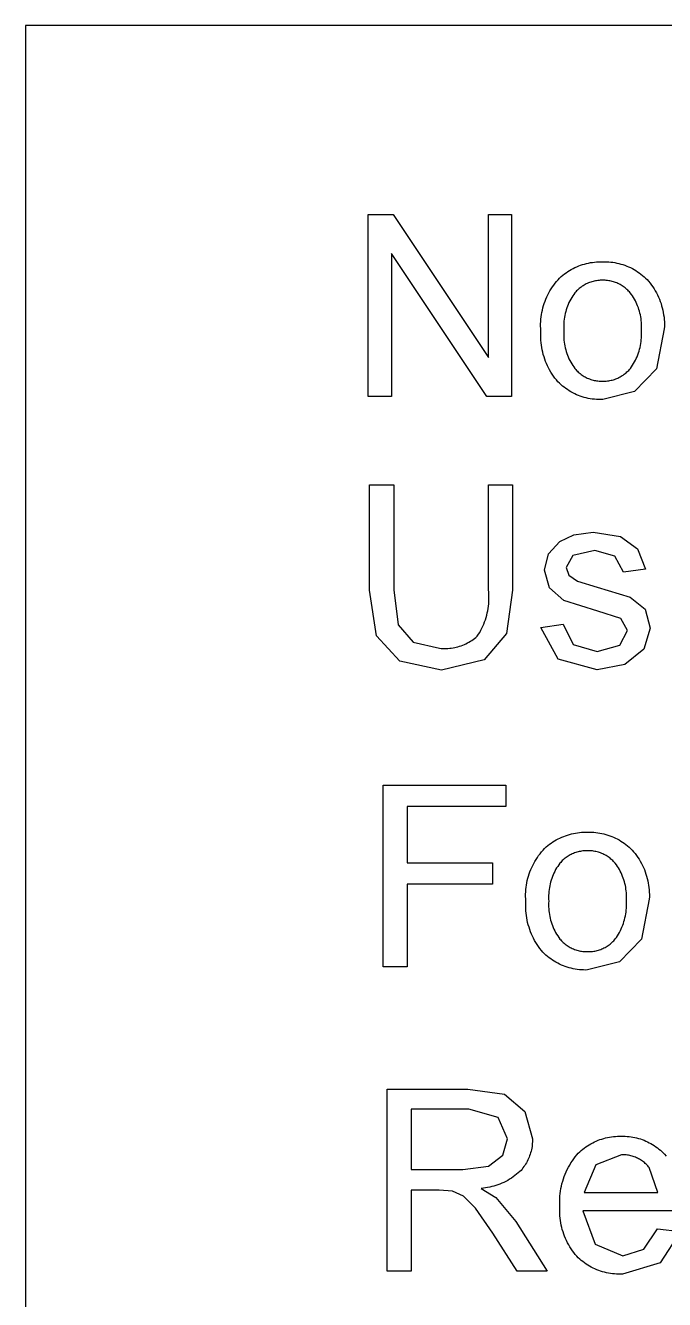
# Model space of a CAD drawing. Header units: inches. Extents: x 0 to 97, y -45 to 96.
# Drawn here: x 0.56 to 7.58, y -30.93 to -16.93 of the extents above; entities that cross this region are included whole.
import ezdxf

# ---------------------------------------------------------------- set-up
doc = ezdxf.new("R2010")
doc.units = ezdxf.units.IN
doc.header["$MEASUREMENT"] = 0
doc.layers.add('Information', color=7, linetype='Continuous', true_color=0x000000)

msp = doc.modelspace()

# ---------------------------------------------------------------- linework, layer by layer
at = {"layer": 'Information'}
for p, q in [((95.85, -16.933), (0.557, -16.933)), ((0.557, -16.933), (0.557, -44.772)), ((4.325, -21.009), (4.325, -19.01)), ((4.325, -19.01), (4.597, -19.01)), ((4.597, -19.01), (5.646, -20.579)), ((5.646, -20.579), (5.646, -19.01)), ((5.646, -19.01), (5.9, -19.01)), ((5.9, -19.01), (5.9, -21.009)), ((5.629, -21.009), (4.579, -19.438)), ((4.579, -19.438), (4.579, -21.009)), ((6.596, -19.592), (6.616, -19.583)), ((6.616, -19.583), (6.637, -19.574)), ((6.637, -19.574), (6.658, -19.567)), ((6.658, -19.567), (6.679, -19.559)), ((6.679, -19.559), (6.701, -19.553)), ((6.701, -19.553), (6.723, -19.547)), ((6.723, -19.547), (6.744, -19.542)), ((6.744, -19.542), (6.767, -19.538)), ((6.767, -19.538), (6.789, -19.535)), ((6.789, -19.535), (6.811, -19.532)), ((6.811, -19.532), (6.833, -19.53)), ((6.833, -19.53), (6.856, -19.529)), ((6.856, -19.529), (6.878, -19.528)), ((6.878, -19.528), (6.901, -19.528)), ((6.901, -19.528), (6.923, -19.528)), ((6.923, -19.528), (6.946, -19.528)), ((6.946, -19.528), (6.968, -19.529)), ((6.968, -19.529), (6.991, -19.531)), ((6.991, -19.531), (7.013, -19.534)), ((7.013, -19.534), (7.035, -19.538)), ((7.035, -19.538), (7.058, -19.542)), ((7.058, -19.542), (7.08, -19.547)), ((7.08, -19.547), (7.101, -19.553)), ((7.101, -19.553), (7.123, -19.559)), ((7.123, -19.559), (7.144, -19.567)), ((7.144, -19.567), (7.165, -19.575)), ((7.165, -19.575), (7.186, -19.583)), ((7.186, -19.583), (7.207, -19.593)), ((6.394, -19.745), (6.41, -19.726)), ((6.41, -19.726), (6.427, -19.707)), ((6.427, -19.707), (6.445, -19.689)), ((6.445, -19.689), (6.463, -19.675)), ((6.463, -19.675), (6.48, -19.661)), ((6.48, -19.661), (6.499, -19.648)), ((6.499, -19.648), (6.517, -19.636)), ((6.517, -19.636), (6.536, -19.624)), ((6.536, -19.624), (6.556, -19.613)), ((6.556, -19.613), (6.576, -19.602)), ((6.576, -19.602), (6.596, -19.592)), ((6.887, -19.731), (6.874, -19.732)), ((6.901, -19.731), (6.887, -19.731)), ((6.914, -19.731), (6.901, -19.731)), ((7.207, -19.593), (7.227, -19.603)), ((7.227, -19.603), (7.247, -19.614)), ((7.247, -19.614), (7.266, -19.625)), ((7.266, -19.625), (7.285, -19.638)), ((7.285, -19.638), (7.303, -19.65)), ((7.303, -19.65), (7.321, -19.664)), ((7.321, -19.664), (7.339, -19.678)), ((7.339, -19.678), (7.356, -19.693)), ((7.356, -19.693), (7.373, -19.708)), ((7.373, -19.708), (7.389, -19.724)), ((7.389, -19.724), (7.405, -19.743)), ((6.297, -19.893), (6.309, -19.87)), ((6.309, -19.87), (6.321, -19.848)), ((6.321, -19.848), (6.334, -19.826)), ((6.334, -19.826), (6.348, -19.805)), ((6.348, -19.805), (6.363, -19.785)), ((6.363, -19.785), (6.378, -19.764)), ((6.378, -19.764), (6.394, -19.745)), ((6.595, -19.869), (6.583, -19.886)), ((6.604, -19.859), (6.595, -19.869)), ((6.613, -19.849), (6.604, -19.859)), ((6.623, -19.84), (6.613, -19.849)), ((6.632, -19.831), (6.623, -19.84)), ((6.642, -19.822), (6.632, -19.831)), ((6.653, -19.814), (6.642, -19.822)), ((6.663, -19.806), (6.653, -19.814)), ((6.674, -19.798), (6.663, -19.806)), ((6.685, -19.791), (6.674, -19.798)), ((6.697, -19.784), (6.685, -19.791)), ((6.709, -19.778), (6.697, -19.784)), ((6.72, -19.772), (6.709, -19.778)), ((6.732, -19.766), (6.72, -19.772)), ((6.745, -19.761), (6.732, -19.766)), ((6.757, -19.756), (6.745, -19.761)), ((6.77, -19.751), (6.757, -19.756)), ((6.782, -19.747), (6.77, -19.751)), ((6.795, -19.744), (6.782, -19.747)), ((6.808, -19.741), (6.795, -19.744)), ((6.821, -19.738), (6.808, -19.741)), ((6.834, -19.736), (6.821, -19.738)), ((6.847, -19.734), (6.834, -19.736)), ((6.861, -19.733), (6.847, -19.734)), ((6.874, -19.732), (6.861, -19.733)), ((6.927, -19.732), (6.914, -19.731)), ((6.94, -19.733), (6.927, -19.732)), ((6.954, -19.734), (6.94, -19.733)), ((6.967, -19.736), (6.954, -19.734)), ((6.98, -19.738), (6.967, -19.736)), ((6.993, -19.741), (6.98, -19.738)), ((7.006, -19.744), (6.993, -19.741)), ((7.018, -19.748), (7.006, -19.744)), ((7.031, -19.752), (7.018, -19.748)), ((7.043, -19.756), (7.031, -19.752)), ((7.056, -19.761), (7.043, -19.756)), ((7.068, -19.766), (7.056, -19.761)), ((7.08, -19.772), (7.068, -19.766)), ((7.092, -19.778), (7.08, -19.772)), ((7.103, -19.785), (7.092, -19.778)), ((7.115, -19.792), (7.103, -19.785)), ((7.126, -19.799), (7.115, -19.792)), ((7.136, -19.807), (7.126, -19.799)), ((7.147, -19.815), (7.136, -19.807)), ((7.157, -19.823), (7.147, -19.815)), ((7.167, -19.832), (7.157, -19.823)), ((7.177, -19.841), (7.167, -19.832)), ((7.186, -19.85), (7.177, -19.841)), ((7.195, -19.86), (7.186, -19.85)), ((7.204, -19.87), (7.195, -19.86)), ((7.216, -19.886), (7.204, -19.87)), ((7.405, -19.743), (7.422, -19.763)), ((7.422, -19.763), (7.437, -19.784)), ((7.437, -19.784), (7.452, -19.804)), ((7.452, -19.804), (7.466, -19.826)), ((7.466, -19.826), (7.479, -19.848)), ((7.479, -19.848), (7.491, -19.87)), ((7.491, -19.87), (7.503, -19.893)), ((6.244, -20.034), (6.251, -20.01)), ((6.251, -20.01), (6.258, -19.986)), ((6.258, -19.986), (6.267, -19.962)), ((6.267, -19.962), (6.276, -19.939)), ((6.276, -19.939), (6.286, -19.915)), ((6.286, -19.915), (6.297, -19.893)), ((6.522, -19.997), (6.514, -20.016)), ((6.53, -19.977), (6.522, -19.997)), ((6.539, -19.958), (6.53, -19.977)), ((6.549, -19.94), (6.539, -19.958)), ((6.56, -19.922), (6.549, -19.94)), ((6.571, -19.904), (6.56, -19.922)), ((6.583, -19.886), (6.571, -19.904)), ((7.228, -19.904), (7.216, -19.886)), ((7.239, -19.921), (7.228, -19.904)), ((7.25, -19.939), (7.239, -19.921)), ((7.26, -19.957), (7.25, -19.939)), ((7.269, -19.975), (7.26, -19.957)), ((7.277, -19.994), (7.269, -19.975)), ((7.285, -20.013), (7.277, -19.994)), ((7.503, -19.893), (7.514, -19.916)), ((7.514, -19.916), (7.524, -19.939)), ((7.524, -19.939), (7.533, -19.963)), ((7.533, -19.963), (7.542, -19.987)), ((7.542, -19.987), (7.549, -20.012)), ((6.222, -20.159), (6.225, -20.134)), ((6.225, -20.134), (6.228, -20.109)), ((6.228, -20.109), (6.233, -20.084)), ((6.233, -20.084), (6.238, -20.059)), ((6.238, -20.059), (6.244, -20.034)), ((6.48, -20.138), (6.477, -20.159)), ((6.484, -20.117), (6.48, -20.138)), ((6.489, -20.097), (6.484, -20.117)), ((6.494, -20.076), (6.489, -20.097)), ((6.5, -20.056), (6.494, -20.076)), ((6.506, -20.036), (6.5, -20.056)), ((6.514, -20.016), (6.506, -20.036)), ((7.293, -20.033), (7.285, -20.013)), ((7.299, -20.052), (7.293, -20.033)), ((7.305, -20.072), (7.299, -20.052)), ((7.31, -20.092), (7.305, -20.072)), ((7.315, -20.112), (7.31, -20.092)), ((7.319, -20.133), (7.315, -20.112)), ((7.322, -20.153), (7.319, -20.133)), ((7.549, -20.012), (7.556, -20.036)), ((7.556, -20.036), (7.562, -20.061)), ((7.562, -20.061), (7.567, -20.086)), ((7.567, -20.086), (7.571, -20.112)), ((7.571, -20.112), (7.575, -20.137)), ((7.575, -20.137), (7.577, -20.162)), ((6.219, -20.209), (6.22, -20.184)), ((6.219, -20.234), (6.219, -20.209)), ((6.22, -20.26), (6.219, -20.234)), ((6.22, -20.184), (6.222, -20.159)), ((6.222, -20.285), (6.22, -20.26)), ((6.22, -20.311), (6.222, -20.285)), ((6.473, -20.201), (6.472, -20.222)), ((6.472, -20.222), (6.472, -20.243)), ((6.472, -20.243), (6.473, -20.264)), ((6.475, -20.18), (6.473, -20.201)), ((6.473, -20.264), (6.474, -20.285)), ((6.474, -20.285), (6.473, -20.306)), ((6.477, -20.159), (6.475, -20.18)), ((7.324, -20.174), (7.322, -20.153)), ((7.326, -20.194), (7.324, -20.174)), ((7.327, -20.215), (7.326, -20.194)), ((7.326, -20.277), (7.327, -20.256)), ((7.327, -20.298), (7.326, -20.277)), ((7.328, -20.235), (7.327, -20.215)), ((7.327, -20.256), (7.328, -20.235)), ((7.578, -20.265), (7.494, -20.704)), ((7.577, -20.162), (7.579, -20.188)), ((7.579, -20.239), (7.578, -20.265)), ((7.579, -20.188), (7.579, -20.213)), ((7.579, -20.213), (7.579, -20.239)), ((6.22, -20.338), (6.22, -20.311)), ((6.22, -20.364), (6.22, -20.338)), ((6.222, -20.391), (6.22, -20.364)), ((6.224, -20.417), (6.222, -20.391)), ((6.227, -20.443), (6.224, -20.417)), ((6.473, -20.306), (6.472, -20.327)), ((6.472, -20.327), (6.472, -20.348)), ((6.472, -20.348), (6.473, -20.369)), ((6.473, -20.369), (6.475, -20.39)), ((6.475, -20.39), (6.477, -20.411)), ((6.477, -20.411), (6.48, -20.432)), ((7.316, -20.448), (7.32, -20.426)), ((7.32, -20.426), (7.323, -20.405)), ((7.323, -20.405), (7.325, -20.384)), ((7.325, -20.384), (7.327, -20.363)), ((7.328, -20.32), (7.327, -20.298)), ((7.327, -20.363), (7.328, -20.341)), ((7.328, -20.341), (7.328, -20.32)), ((6.231, -20.469), (6.227, -20.443)), ((6.236, -20.495), (6.231, -20.469)), ((6.242, -20.521), (6.236, -20.495)), ((6.248, -20.546), (6.242, -20.521)), ((6.256, -20.572), (6.248, -20.546)), ((6.48, -20.432), (6.484, -20.453)), ((6.484, -20.453), (6.489, -20.474)), ((6.489, -20.474), (6.494, -20.494)), ((6.494, -20.494), (6.5, -20.514)), ((6.5, -20.514), (6.506, -20.534)), ((6.506, -20.534), (6.514, -20.554)), ((6.514, -20.554), (6.522, -20.574)), ((7.27, -20.59), (7.279, -20.571)), ((7.279, -20.571), (7.287, -20.551)), ((7.287, -20.551), (7.294, -20.53)), ((7.294, -20.53), (7.301, -20.51)), ((7.301, -20.51), (7.306, -20.489)), ((7.306, -20.489), (7.312, -20.469)), ((7.312, -20.469), (7.316, -20.448)), ((6.264, -20.597), (6.256, -20.572)), ((6.273, -20.622), (6.264, -20.597)), ((6.283, -20.646), (6.273, -20.622)), ((6.294, -20.67), (6.283, -20.646)), ((6.306, -20.694), (6.294, -20.67)), ((6.318, -20.717), (6.306, -20.694)), ((6.522, -20.574), (6.53, -20.593)), ((6.53, -20.593), (6.54, -20.612)), ((6.54, -20.612), (6.549, -20.631)), ((6.549, -20.631), (6.56, -20.649)), ((6.56, -20.649), (6.571, -20.667)), ((6.571, -20.667), (6.583, -20.684)), ((6.583, -20.684), (6.595, -20.701)), ((6.595, -20.701), (6.604, -20.712)), ((7.187, -20.721), (7.196, -20.711)), ((7.196, -20.711), (7.205, -20.701)), ((7.205, -20.701), (7.217, -20.683)), ((7.217, -20.683), (7.229, -20.665)), ((7.229, -20.665), (7.24, -20.647)), ((7.24, -20.647), (7.251, -20.628)), ((7.494, -20.704), (7.25, -20.953)), ((7.251, -20.628), (7.261, -20.609)), ((7.261, -20.609), (7.27, -20.59)), ((6.332, -20.74), (6.318, -20.717)), ((6.346, -20.762), (6.332, -20.74)), ((6.361, -20.784), (6.346, -20.762)), ((6.376, -20.806), (6.361, -20.784)), ((6.392, -20.826), (6.376, -20.806)), ((6.409, -20.847), (6.392, -20.826)), ((6.425, -20.863), (6.409, -20.847)), ((6.604, -20.712), (6.613, -20.721)), ((6.613, -20.721), (6.623, -20.731)), ((6.623, -20.731), (6.632, -20.74)), ((6.632, -20.74), (6.642, -20.749)), ((6.642, -20.749), (6.653, -20.757)), ((6.653, -20.757), (6.663, -20.765)), ((6.663, -20.765), (6.674, -20.773)), ((6.674, -20.773), (6.685, -20.78)), ((6.685, -20.78), (6.697, -20.787)), ((6.697, -20.787), (6.708, -20.793)), ((6.708, -20.793), (6.72, -20.8)), ((6.72, -20.8), (6.732, -20.805)), ((6.732, -20.805), (6.745, -20.811)), ((6.745, -20.811), (6.757, -20.815)), ((6.757, -20.815), (6.769, -20.82)), ((6.769, -20.82), (6.782, -20.824)), ((6.782, -20.824), (6.795, -20.827)), ((6.795, -20.827), (6.808, -20.831)), ((6.808, -20.831), (6.821, -20.833)), ((6.821, -20.833), (6.834, -20.835)), ((6.834, -20.835), (6.847, -20.837)), ((6.847, -20.837), (6.861, -20.839)), ((6.861, -20.839), (6.874, -20.839)), ((6.874, -20.839), (6.887, -20.84)), ((6.887, -20.84), (6.901, -20.84)), ((6.901, -20.84), (6.914, -20.84)), ((6.914, -20.84), (6.927, -20.839)), ((6.927, -20.839), (6.94, -20.839)), ((6.94, -20.839), (6.954, -20.837)), ((6.954, -20.837), (6.967, -20.835)), ((6.967, -20.835), (6.98, -20.833)), ((6.98, -20.833), (6.993, -20.83)), ((6.993, -20.83), (7.006, -20.827)), ((7.006, -20.827), (7.019, -20.824)), ((7.019, -20.824), (7.031, -20.82)), ((7.031, -20.82), (7.044, -20.815)), ((7.044, -20.815), (7.056, -20.81)), ((7.056, -20.81), (7.068, -20.805)), ((7.068, -20.805), (7.08, -20.799)), ((7.08, -20.799), (7.092, -20.793)), ((7.092, -20.793), (7.104, -20.786)), ((7.104, -20.786), (7.115, -20.779)), ((7.115, -20.779), (7.126, -20.772)), ((7.126, -20.772), (7.137, -20.764)), ((7.137, -20.764), (7.148, -20.756)), ((7.148, -20.756), (7.158, -20.748)), ((7.158, -20.748), (7.168, -20.739)), ((7.168, -20.739), (7.178, -20.73)), ((7.178, -20.73), (7.187, -20.721)), ((6.442, -20.878), (6.425, -20.863)), ((6.459, -20.893), (6.442, -20.878)), ((6.477, -20.907), (6.459, -20.893)), ((6.495, -20.92), (6.477, -20.907)), ((6.514, -20.933), (6.495, -20.92)), ((6.533, -20.946), (6.514, -20.933)), ((6.552, -20.957), (6.533, -20.946)), ((6.572, -20.968), (6.552, -20.957)), ((6.593, -20.978), (6.572, -20.968)), ((6.613, -20.988), (6.593, -20.978)), ((6.634, -20.996), (6.613, -20.988)), ((7.25, -20.953), (6.901, -21.042)), ((4.579, -21.009), (4.325, -21.009)), ((5.9, -21.009), (5.629, -21.009)), ((6.655, -21.004), (6.634, -20.996)), ((6.677, -21.012), (6.655, -21.004)), ((6.699, -21.018), (6.677, -21.012)), ((6.721, -21.024), (6.699, -21.018)), ((6.743, -21.029), (6.721, -21.024)), ((6.765, -21.033), (6.743, -21.029)), ((6.787, -21.036), (6.765, -21.033)), ((6.81, -21.039), (6.787, -21.036)), ((6.833, -21.041), (6.81, -21.039)), ((6.855, -21.042), (6.833, -21.041)), ((6.878, -21.042), (6.855, -21.042)), ((6.901, -21.042), (6.878, -21.042)), ((4.339, -23.135), (4.339, -21.98)), ((4.339, -21.98), (4.604, -21.98)), ((4.604, -21.98), (4.604, -23.133)), ((5.647, -21.98), (5.911, -21.98)), ((5.647, -23.133), (5.647, -21.98)), ((5.911, -21.98), (5.911, -23.135)), ((6.428, -22.599), (6.584, -22.527)), ((6.584, -22.527), (6.796, -22.498)), ((6.796, -22.498), (7.095, -22.547)), ((6.307, -22.736), (6.428, -22.599)), ((7.095, -22.547), (7.285, -22.68)), ((6.263, -22.915), (6.307, -22.736)), ((6.572, -22.756), (6.5, -22.887)), ((6.814, -22.7), (6.572, -22.756)), ((7.035, -22.763), (6.814, -22.7)), ((7.13, -22.937), (7.035, -22.763)), ((7.285, -22.68), (7.37, -22.904)), ((6.317, -23.109), (6.263, -22.915)), ((6.5, -22.887), (6.53, -22.972)), ((7.37, -22.904), (7.13, -22.937)), ((6.53, -22.972), (6.624, -23.038)), ((6.624, -23.038), (6.841, -23.101)), ((4.415, -23.636), (4.339, -23.135)), ((4.604, -23.133), (4.652, -23.517)), ((5.649, -23.159), (5.647, -23.133)), ((5.651, -23.184), (5.649, -23.159)), ((5.651, -23.209), (5.651, -23.184)), ((5.651, -23.235), (5.651, -23.209)), ((5.911, -23.135), (5.843, -23.613)), ((6.475, -23.247), (6.317, -23.109)), ((6.841, -23.101), (7.204, -23.214)), ((7.204, -23.214), (7.366, -23.343)), ((5.632, -23.386), (5.638, -23.361)), ((5.638, -23.361), (5.642, -23.336)), ((5.642, -23.336), (5.646, -23.311)), ((5.646, -23.311), (5.648, -23.286)), ((5.648, -23.286), (5.65, -23.26)), ((5.65, -23.26), (5.651, -23.235)), ((6.849, -23.365), (6.475, -23.247)), ((7.1, -23.448), (6.849, -23.365)), ((7.366, -23.343), (7.424, -23.553)), ((5.584, -23.531), (5.594, -23.507)), ((5.594, -23.507), (5.603, -23.484)), ((5.603, -23.484), (5.612, -23.46)), ((5.612, -23.46), (5.62, -23.435)), ((5.62, -23.435), (5.626, -23.411)), ((5.626, -23.411), (5.632, -23.386)), ((6.222, -23.546), (6.465, -23.508)), ((6.465, -23.508), (6.578, -23.732)), ((7.172, -23.579), (7.1, -23.448)), ((4.67, -23.916), (4.415, -23.636)), ((4.652, -23.517), (4.818, -23.707)), ((5.508, -23.654), (5.522, -23.642)), ((5.522, -23.642), (5.536, -23.62)), ((5.536, -23.62), (5.549, -23.599)), ((5.549, -23.599), (5.562, -23.576)), ((5.562, -23.576), (5.573, -23.554)), ((5.573, -23.554), (5.584, -23.531)), ((5.843, -23.613), (5.597, -23.902)), ((6.411, -23.894), (6.222, -23.546)), ((7.09, -23.741), (7.172, -23.579)), ((7.424, -23.553), (7.353, -23.784)), ((4.818, -23.707), (5.107, -23.774)), ((5.107, -23.774), (5.125, -23.776)), ((5.125, -23.776), (5.144, -23.777)), ((5.144, -23.777), (5.163, -23.777)), ((5.163, -23.777), (5.181, -23.776)), ((5.181, -23.776), (5.2, -23.775)), ((5.2, -23.775), (5.219, -23.774)), ((5.219, -23.774), (5.237, -23.772)), ((5.237, -23.772), (5.256, -23.769)), ((5.256, -23.769), (5.274, -23.765)), ((5.274, -23.765), (5.292, -23.761)), ((5.292, -23.761), (5.31, -23.756)), ((5.31, -23.756), (5.328, -23.751)), ((5.328, -23.751), (5.346, -23.745)), ((5.346, -23.745), (5.363, -23.738)), ((5.363, -23.738), (5.381, -23.731)), ((5.381, -23.731), (5.398, -23.723)), ((5.398, -23.723), (5.414, -23.715)), ((5.414, -23.715), (5.431, -23.706)), ((5.431, -23.706), (5.447, -23.697)), ((5.447, -23.697), (5.463, -23.687)), ((5.463, -23.687), (5.478, -23.676)), ((5.478, -23.676), (5.493, -23.665)), ((5.493, -23.665), (5.508, -23.654)), ((6.578, -23.732), (6.839, -23.81)), ((6.839, -23.81), (7.09, -23.741)), ((7.353, -23.784), (7.146, -23.952)), ((5.13, -24.013), (4.67, -23.916)), ((5.597, -23.902), (5.13, -24.013)), ((6.841, -24.011), (6.411, -23.894)), ((7.146, -23.952), (6.841, -24.011)), ((4.487, -27.274), (4.487, -25.276)), ((4.487, -25.276), (5.836, -25.276)), ((5.836, -25.276), (5.836, -25.512)), ((5.836, -25.512), (4.752, -25.512)), ((4.752, -25.512), (4.752, -26.131)), ((6.371, -25.889), (6.39, -25.878)), ((6.39, -25.878), (6.41, -25.868)), ((6.41, -25.868), (6.43, -25.858)), ((6.43, -25.858), (6.451, -25.848)), ((6.451, -25.848), (6.472, -25.84)), ((6.472, -25.84), (6.493, -25.832)), ((6.493, -25.832), (6.514, -25.825)), ((6.514, -25.825), (6.536, -25.819)), ((6.536, -25.819), (6.557, -25.813)), ((6.557, -25.813), (6.579, -25.808)), ((6.579, -25.808), (6.601, -25.804)), ((6.601, -25.804), (6.623, -25.8)), ((6.623, -25.8), (6.646, -25.797)), ((6.646, -25.797), (6.668, -25.795)), ((6.668, -25.795), (6.69, -25.794)), ((6.69, -25.794), (6.713, -25.794)), ((6.713, -25.794), (6.735, -25.794)), ((6.735, -25.794), (6.758, -25.793)), ((6.758, -25.793), (6.78, -25.794)), ((6.78, -25.794), (6.803, -25.795)), ((6.803, -25.795), (6.825, -25.797)), ((6.825, -25.797), (6.848, -25.8)), ((6.848, -25.8), (6.87, -25.803)), ((6.87, -25.803), (6.892, -25.807)), ((6.892, -25.807), (6.914, -25.812)), ((6.914, -25.812), (6.936, -25.818)), ((6.936, -25.818), (6.958, -25.825)), ((6.958, -25.825), (6.979, -25.832)), ((6.979, -25.832), (7, -25.84)), ((7, -25.84), (7.021, -25.849)), ((7.021, -25.849), (7.041, -25.858)), ((7.041, -25.858), (7.061, -25.868)), ((7.061, -25.868), (7.081, -25.879)), ((7.081, -25.879), (7.101, -25.891)), ((6.212, -26.03), (6.228, -26.01)), ((6.228, -26.01), (6.245, -25.991)), ((6.245, -25.991), (6.262, -25.973)), ((6.262, -25.973), (6.28, -25.955)), ((6.28, -25.955), (6.297, -25.94)), ((6.297, -25.94), (6.315, -25.927)), ((6.315, -25.927), (6.333, -25.914)), ((6.333, -25.914), (6.352, -25.901)), ((6.352, -25.901), (6.371, -25.889)), ((6.579, -26.026), (6.567, -26.031)), ((6.592, -26.021), (6.579, -26.026)), ((6.604, -26.017), (6.592, -26.021)), ((6.617, -26.013), (6.604, -26.017)), ((6.63, -26.009), (6.617, -26.013)), ((6.643, -26.006), (6.63, -26.009)), ((6.656, -26.004), (6.643, -26.006)), ((6.669, -26.001), (6.656, -26.004)), ((6.682, -26), (6.669, -26.001)), ((6.695, -25.998), (6.682, -26)), ((6.709, -25.997), (6.695, -25.998)), ((6.722, -25.997), (6.709, -25.997)), ((6.735, -25.997), (6.722, -25.997)), ((6.749, -25.997), (6.735, -25.997)), ((6.762, -25.997), (6.749, -25.997)), ((6.775, -25.998), (6.762, -25.997)), ((6.788, -26), (6.775, -25.998)), ((6.801, -26.002), (6.788, -26)), ((6.814, -26.004), (6.801, -26.002)), ((6.827, -26.007), (6.814, -26.004)), ((6.84, -26.01), (6.827, -26.007)), ((6.853, -26.013), (6.84, -26.01)), ((6.866, -26.017), (6.853, -26.013)), ((6.878, -26.022), (6.866, -26.017)), ((6.89, -26.027), (6.878, -26.022)), ((6.903, -26.032), (6.89, -26.027)), ((7.101, -25.891), (7.12, -25.903)), ((7.12, -25.903), (7.138, -25.916)), ((7.138, -25.916), (7.156, -25.929)), ((7.156, -25.929), (7.174, -25.944)), ((7.174, -25.944), (7.191, -25.958)), ((7.191, -25.958), (7.207, -25.974)), ((7.207, -25.974), (7.223, -25.99)), ((7.223, -25.99), (7.24, -26.009)), ((7.24, -26.009), (7.256, -26.029)), ((7.256, -26.029), (7.272, -26.049)), ((4.752, -26.131), (5.69, -26.131)), ((5.69, -26.131), (5.69, -26.366)), ((6.121, -26.181), (6.132, -26.158)), ((6.132, -26.158), (6.143, -26.136)), ((6.143, -26.136), (6.156, -26.114)), ((6.156, -26.114), (6.169, -26.092)), ((6.169, -26.092), (6.183, -26.071)), ((6.183, -26.071), (6.197, -26.05)), ((6.197, -26.05), (6.212, -26.03)), ((6.418, -26.152), (6.406, -26.169)), ((6.43, -26.135), (6.418, -26.152)), ((6.439, -26.125), (6.43, -26.135)), ((6.448, -26.115), (6.439, -26.125)), ((6.457, -26.106), (6.448, -26.115)), ((6.467, -26.097), (6.457, -26.106)), ((6.477, -26.088), (6.467, -26.097)), ((6.487, -26.079), (6.477, -26.088)), ((6.498, -26.071), (6.487, -26.079)), ((6.509, -26.064), (6.498, -26.071)), ((6.52, -26.057), (6.509, -26.064)), ((6.532, -26.05), (6.52, -26.057)), ((6.543, -26.043), (6.532, -26.05)), ((6.555, -26.037), (6.543, -26.043)), ((6.567, -26.031), (6.555, -26.037)), ((6.915, -26.038), (6.903, -26.032)), ((6.926, -26.044), (6.915, -26.038)), ((6.938, -26.05), (6.926, -26.044)), ((6.949, -26.057), (6.938, -26.05)), ((6.96, -26.064), (6.949, -26.057)), ((6.971, -26.072), (6.96, -26.064)), ((6.982, -26.08), (6.971, -26.072)), ((6.992, -26.089), (6.982, -26.08)), ((7.002, -26.097), (6.992, -26.089)), ((7.012, -26.106), (7.002, -26.097)), ((7.021, -26.116), (7.012, -26.106)), ((7.03, -26.125), (7.021, -26.116)), ((7.039, -26.135), (7.03, -26.125)), ((7.051, -26.152), (7.039, -26.135)), ((7.063, -26.169), (7.051, -26.152)), ((7.272, -26.049), (7.286, -26.07)), ((7.286, -26.07), (7.3, -26.091)), ((7.3, -26.091), (7.313, -26.113)), ((7.313, -26.113), (7.326, -26.136)), ((7.326, -26.136), (7.338, -26.158)), ((7.338, -26.158), (7.349, -26.181)), ((6.072, -26.324), (6.078, -26.3)), ((6.078, -26.3), (6.085, -26.276)), ((6.085, -26.276), (6.093, -26.251)), ((6.093, -26.251), (6.101, -26.228)), ((6.101, -26.228), (6.111, -26.204)), ((6.111, -26.204), (6.121, -26.181)), ((6.341, -26.301), (6.334, -26.321)), ((6.348, -26.282), (6.341, -26.301)), ((6.356, -26.262), (6.348, -26.282)), ((6.365, -26.243), (6.356, -26.262)), ((6.374, -26.224), (6.365, -26.243)), ((6.384, -26.205), (6.374, -26.224)), ((6.395, -26.187), (6.384, -26.205)), ((6.406, -26.169), (6.395, -26.187)), ((7.074, -26.186), (7.063, -26.169)), ((7.084, -26.204), (7.074, -26.186)), ((7.094, -26.222), (7.084, -26.204)), ((7.103, -26.241), (7.094, -26.222)), ((7.112, -26.26), (7.103, -26.241)), ((7.12, -26.279), (7.112, -26.26)), ((7.127, -26.298), (7.12, -26.279)), ((7.134, -26.318), (7.127, -26.298)), ((7.349, -26.181), (7.359, -26.205)), ((7.359, -26.205), (7.368, -26.229)), ((7.368, -26.229), (7.376, -26.253)), ((7.376, -26.253), (7.384, -26.277)), ((7.384, -26.277), (7.391, -26.302)), ((7.391, -26.302), (7.397, -26.327)), ((5.69, -26.366), (4.752, -26.366)), ((4.752, -26.366), (4.752, -27.274)), ((6.055, -26.449), (6.057, -26.424)), ((6.057, -26.424), (6.059, -26.399)), ((6.059, -26.399), (6.063, -26.374)), ((6.063, -26.374), (6.067, -26.349)), ((6.067, -26.349), (6.072, -26.324)), ((6.31, -26.445), (6.308, -26.466)), ((6.312, -26.424), (6.31, -26.445)), ((6.315, -26.403), (6.312, -26.424)), ((6.319, -26.383), (6.315, -26.403)), ((6.323, -26.362), (6.319, -26.383)), ((6.328, -26.342), (6.323, -26.362)), ((6.334, -26.321), (6.328, -26.342)), ((7.14, -26.338), (7.134, -26.318)), ((7.145, -26.358), (7.14, -26.338)), ((7.15, -26.378), (7.145, -26.358)), ((7.154, -26.398), (7.15, -26.378)), ((7.157, -26.419), (7.154, -26.398)), ((7.159, -26.439), (7.157, -26.419)), ((7.161, -26.46), (7.159, -26.439)), ((7.397, -26.327), (7.402, -26.352)), ((7.402, -26.352), (7.406, -26.377)), ((7.406, -26.377), (7.409, -26.402)), ((7.409, -26.402), (7.412, -26.428)), ((7.412, -26.428), (7.413, -26.453)), ((6.054, -26.475), (6.055, -26.449)), ((6.054, -26.5), (6.054, -26.475)), ((6.055, -26.525), (6.054, -26.5)), ((6.056, -26.551), (6.055, -26.525)), ((6.055, -26.577), (6.056, -26.551)), ((6.055, -26.603), (6.055, -26.577)), ((6.308, -26.466), (6.307, -26.487)), ((6.307, -26.487), (6.307, -26.508)), ((6.307, -26.508), (6.307, -26.529)), ((6.307, -26.529), (6.309, -26.551)), ((6.309, -26.551), (6.307, -26.572)), ((6.307, -26.572), (6.307, -26.593)), ((7.162, -26.48), (7.161, -26.46)), ((7.161, -26.542), (7.162, -26.522)), ((7.162, -26.564), (7.161, -26.542)), ((7.162, -26.501), (7.162, -26.48)), ((7.162, -26.522), (7.162, -26.501)), ((7.163, -26.585), (7.162, -26.564)), ((7.162, -26.607), (7.163, -26.585)), ((7.413, -26.53), (7.329, -26.97)), ((7.413, -26.453), (7.414, -26.479)), ((7.414, -26.505), (7.413, -26.53)), ((7.414, -26.479), (7.414, -26.505)), ((6.055, -26.63), (6.055, -26.603)), ((6.056, -26.656), (6.055, -26.63)), ((6.059, -26.682), (6.056, -26.656)), ((6.062, -26.709), (6.059, -26.682)), ((6.066, -26.735), (6.062, -26.709)), ((6.307, -26.593), (6.307, -26.614)), ((6.307, -26.614), (6.308, -26.635)), ((6.308, -26.635), (6.31, -26.656)), ((6.31, -26.656), (6.312, -26.677)), ((6.312, -26.677), (6.315, -26.698)), ((6.315, -26.698), (6.319, -26.719)), ((6.319, -26.719), (6.323, -26.739)), ((7.146, -26.734), (7.151, -26.713)), ((7.151, -26.713), (7.155, -26.692)), ((7.155, -26.692), (7.158, -26.671)), ((7.158, -26.671), (7.16, -26.649)), ((7.16, -26.649), (7.162, -26.628)), ((7.162, -26.628), (7.162, -26.607)), ((6.071, -26.761), (6.066, -26.735)), ((6.076, -26.786), (6.071, -26.761)), ((6.083, -26.812), (6.076, -26.786)), ((6.091, -26.837), (6.083, -26.812)), ((6.099, -26.862), (6.091, -26.837)), ((6.108, -26.887), (6.099, -26.862)), ((6.323, -26.739), (6.329, -26.76)), ((6.329, -26.76), (6.334, -26.78)), ((6.334, -26.78), (6.341, -26.8)), ((6.341, -26.8), (6.348, -26.82)), ((6.348, -26.82), (6.356, -26.839)), ((6.356, -26.839), (6.365, -26.859)), ((6.365, -26.859), (6.374, -26.878)), ((7.095, -26.875), (7.105, -26.856)), ((7.105, -26.856), (7.113, -26.836)), ((7.113, -26.836), (7.121, -26.816)), ((7.121, -26.816), (7.129, -26.796)), ((7.129, -26.796), (7.135, -26.776)), ((7.135, -26.776), (7.141, -26.755)), ((7.141, -26.755), (7.146, -26.734)), ((6.118, -26.912), (6.108, -26.887)), ((6.129, -26.936), (6.118, -26.912)), ((6.141, -26.959), (6.129, -26.936)), ((6.153, -26.983), (6.141, -26.959)), ((6.166, -27.005), (6.153, -26.983)), ((6.18, -27.028), (6.166, -27.005)), ((6.374, -26.878), (6.384, -26.896)), ((6.384, -26.896), (6.395, -26.914)), ((6.395, -26.914), (6.406, -26.932)), ((6.406, -26.932), (6.418, -26.95)), ((6.418, -26.95), (6.43, -26.967)), ((6.43, -26.967), (6.439, -26.977)), ((6.439, -26.977), (6.448, -26.987)), ((6.448, -26.987), (6.457, -26.996)), ((6.457, -26.996), (6.467, -27.005)), ((6.467, -27.005), (6.477, -27.014)), ((6.993, -27.013), (7.003, -27.005)), ((7.003, -27.005), (7.012, -26.996)), ((7.012, -26.996), (7.022, -26.986)), ((7.022, -26.986), (7.031, -26.976)), ((7.031, -26.976), (7.039, -26.966)), ((7.039, -26.966), (7.052, -26.949)), ((7.052, -26.949), (7.064, -26.931)), ((7.064, -26.931), (7.075, -26.913)), ((7.075, -26.913), (7.085, -26.894)), ((7.085, -26.894), (7.095, -26.875)), ((7.329, -26.97), (7.085, -27.219)), ((6.195, -27.05), (6.18, -27.028)), ((6.211, -27.071), (6.195, -27.05)), ((6.227, -27.092), (6.211, -27.071)), ((6.244, -27.112), (6.227, -27.092)), ((6.26, -27.128), (6.244, -27.112)), ((6.277, -27.143), (6.26, -27.128)), ((6.294, -27.158), (6.277, -27.143)), ((6.477, -27.014), (6.487, -27.022)), ((6.487, -27.022), (6.498, -27.031)), ((6.498, -27.031), (6.509, -27.038)), ((6.509, -27.038), (6.52, -27.046)), ((6.52, -27.046), (6.531, -27.052)), ((6.531, -27.052), (6.543, -27.059)), ((6.543, -27.059), (6.555, -27.065)), ((6.555, -27.065), (6.567, -27.071)), ((6.567, -27.071), (6.579, -27.076)), ((6.579, -27.076), (6.592, -27.081)), ((6.592, -27.081), (6.604, -27.085)), ((6.604, -27.085), (6.617, -27.089)), ((6.617, -27.089), (6.63, -27.093)), ((6.63, -27.093), (6.643, -27.096)), ((6.643, -27.096), (6.656, -27.099)), ((6.656, -27.099), (6.669, -27.101)), ((6.669, -27.101), (6.682, -27.103)), ((6.682, -27.103), (6.695, -27.104)), ((6.695, -27.104), (6.709, -27.105)), ((6.709, -27.105), (6.722, -27.105)), ((6.722, -27.105), (6.735, -27.105)), ((6.735, -27.105), (6.749, -27.105)), ((6.749, -27.105), (6.762, -27.105)), ((6.762, -27.105), (6.775, -27.104)), ((6.775, -27.104), (6.788, -27.103)), ((6.788, -27.103), (6.802, -27.101)), ((6.802, -27.101), (6.815, -27.099)), ((6.815, -27.099), (6.828, -27.096)), ((6.828, -27.096), (6.841, -27.093)), ((6.841, -27.093), (6.853, -27.089)), ((6.853, -27.089), (6.866, -27.085)), ((6.866, -27.085), (6.879, -27.081)), ((6.879, -27.081), (6.891, -27.076)), ((6.891, -27.076), (6.903, -27.07)), ((6.903, -27.07), (6.915, -27.065)), ((6.915, -27.065), (6.927, -27.059)), ((6.927, -27.059), (6.938, -27.052)), ((6.938, -27.052), (6.95, -27.045)), ((6.95, -27.045), (6.961, -27.038)), ((6.961, -27.038), (6.972, -27.03)), ((6.972, -27.03), (6.982, -27.022)), ((6.982, -27.022), (6.993, -27.013)), ((4.752, -27.274), (4.487, -27.274)), ((6.312, -27.172), (6.294, -27.158)), ((6.33, -27.186), (6.312, -27.172)), ((6.348, -27.199), (6.33, -27.186)), ((6.368, -27.211), (6.348, -27.199)), ((6.387, -27.223), (6.368, -27.211)), ((6.407, -27.233), (6.387, -27.223)), ((6.427, -27.244), (6.407, -27.233)), ((6.448, -27.253), (6.427, -27.244)), ((6.469, -27.262), (6.448, -27.253)), ((6.49, -27.27), (6.469, -27.262)), ((6.512, -27.277), (6.49, -27.27)), ((6.533, -27.284), (6.512, -27.277)), ((6.555, -27.289), (6.533, -27.284)), ((7.085, -27.219), (6.735, -27.307)), ((6.577, -27.294), (6.555, -27.289)), ((6.6, -27.298), (6.577, -27.294)), ((6.622, -27.302), (6.6, -27.298)), ((6.645, -27.305), (6.622, -27.302)), ((6.667, -27.306), (6.645, -27.305)), ((6.69, -27.307), (6.667, -27.306)), ((6.713, -27.308), (6.69, -27.307)), ((6.735, -27.307), (6.713, -27.308)), ((4.531, -30.615), (4.531, -28.616)), ((4.531, -28.616), (5.417, -28.616)), ((5.417, -28.616), (5.823, -28.67)), ((5.823, -28.67), (6.045, -28.86)), ((5.428, -28.837), (4.795, -28.837)), ((4.795, -28.837), (4.795, -29.498)), ((5.753, -28.929), (5.428, -28.837)), ((5.856, -29.162), (5.753, -28.929)), ((6.045, -28.86), (6.129, -29.162)), ((5.803, -29.341), (5.856, -29.162)), ((6.124, -29.247), (6.121, -29.264)), ((6.126, -29.23), (6.124, -29.247)), ((6.127, -29.213), (6.126, -29.23)), ((6.128, -29.196), (6.127, -29.213)), ((6.129, -29.179), (6.128, -29.196)), ((6.129, -29.162), (6.129, -29.179)), ((6.716, -29.25), (6.734, -29.238)), ((6.734, -29.238), (6.753, -29.227)), ((6.753, -29.227), (6.772, -29.216)), ((6.772, -29.216), (6.791, -29.205)), ((6.791, -29.205), (6.81, -29.196)), ((6.81, -29.196), (6.83, -29.187)), ((6.83, -29.187), (6.85, -29.178)), ((6.85, -29.178), (6.871, -29.171)), ((6.871, -29.171), (6.891, -29.164)), ((6.891, -29.164), (6.912, -29.157)), ((6.912, -29.157), (6.933, -29.152)), ((6.933, -29.152), (6.955, -29.147)), ((6.955, -29.147), (6.976, -29.143)), ((6.976, -29.143), (6.998, -29.14)), ((6.998, -29.14), (7.019, -29.137)), ((7.019, -29.137), (7.041, -29.135)), ((7.041, -29.135), (7.063, -29.134)), ((7.063, -29.134), (7.084, -29.134)), ((7.084, -29.134), (7.106, -29.134)), ((7.106, -29.134), (7.127, -29.134)), ((7.127, -29.134), (7.149, -29.134)), ((7.149, -29.134), (7.17, -29.136)), ((7.17, -29.136), (7.191, -29.137)), ((7.191, -29.137), (7.212, -29.14)), ((7.212, -29.14), (7.233, -29.143)), ((7.233, -29.143), (7.254, -29.147)), ((7.254, -29.147), (7.274, -29.152)), ((7.274, -29.152), (7.295, -29.157)), ((7.295, -29.157), (7.315, -29.163)), ((7.315, -29.163), (7.335, -29.17)), ((7.335, -29.17), (7.355, -29.178)), ((7.355, -29.178), (7.375, -29.186)), ((7.375, -29.186), (7.394, -29.195)), ((7.394, -29.195), (7.413, -29.204)), ((7.413, -29.204), (7.431, -29.214)), ((7.431, -29.214), (7.45, -29.225)), ((7.45, -29.225), (7.468, -29.236)), ((7.468, -29.236), (7.485, -29.248)), ((5.647, -29.461), (5.803, -29.341)), ((6.086, -29.378), (6.078, -29.394)), ((6.092, -29.363), (6.086, -29.378)), ((6.098, -29.347), (6.092, -29.363)), ((6.104, -29.33), (6.098, -29.347)), ((6.109, -29.314), (6.104, -29.33)), ((6.114, -29.297), (6.109, -29.314)), ((6.117, -29.281), (6.114, -29.297)), ((6.121, -29.264), (6.117, -29.281)), ((6.568, -29.403), (6.584, -29.38)), ((6.584, -29.38), (6.6, -29.358)), ((6.6, -29.358), (6.618, -29.336)), ((6.618, -29.336), (6.633, -29.321)), ((6.633, -29.321), (6.649, -29.305)), ((6.649, -29.305), (6.665, -29.291)), ((6.665, -29.291), (6.682, -29.277)), ((6.682, -29.277), (6.699, -29.263)), ((6.699, -29.263), (6.716, -29.25)), ((7.109, -29.336), (6.825, -29.449)), ((7.122, -29.336), (7.109, -29.336)), ((7.135, -29.336), (7.122, -29.336)), ((7.147, -29.337), (7.135, -29.336)), ((7.16, -29.338), (7.147, -29.337)), ((7.173, -29.34), (7.16, -29.338)), ((7.186, -29.342), (7.173, -29.34)), ((7.198, -29.345), (7.186, -29.342)), ((7.211, -29.348), (7.198, -29.345)), ((7.223, -29.351), (7.211, -29.348)), ((7.236, -29.355), (7.223, -29.351)), ((7.248, -29.359), (7.236, -29.355)), ((7.26, -29.364), (7.248, -29.359)), ((7.272, -29.369), (7.26, -29.364)), ((7.283, -29.374), (7.272, -29.369)), ((7.295, -29.38), (7.283, -29.374)), ((7.306, -29.386), (7.295, -29.38)), ((7.317, -29.393), (7.306, -29.386)), ((7.485, -29.248), (7.502, -29.261)), ((7.502, -29.261), (7.519, -29.274)), ((7.519, -29.274), (7.535, -29.288)), ((7.535, -29.288), (7.551, -29.302)), ((7.551, -29.302), (7.566, -29.317)), ((7.566, -29.317), (7.581, -29.332)), ((7.581, -29.332), (7.598, -29.353)), ((4.795, -29.498), (5.364, -29.498)), ((5.364, -29.498), (5.647, -29.461)), ((5.991, -29.52), (5.973, -29.536)), ((6.003, -29.508), (5.991, -29.52)), ((6.014, -29.495), (6.003, -29.508)), ((6.024, -29.481), (6.014, -29.495)), ((6.035, -29.467), (6.024, -29.481)), ((6.044, -29.453), (6.035, -29.467)), ((6.054, -29.439), (6.044, -29.453)), ((6.062, -29.424), (6.054, -29.439)), ((6.071, -29.409), (6.062, -29.424)), ((6.078, -29.394), (6.071, -29.409)), ((6.488, -29.549), (6.499, -29.524)), ((6.499, -29.524), (6.511, -29.499)), ((6.511, -29.499), (6.524, -29.474)), ((6.524, -29.474), (6.538, -29.45)), ((6.538, -29.45), (6.552, -29.426)), ((6.552, -29.426), (6.568, -29.403)), ((6.825, -29.449), (6.697, -29.752)), ((7.328, -29.4), (7.317, -29.393)), ((7.339, -29.407), (7.328, -29.4)), ((7.349, -29.415), (7.339, -29.407)), ((7.359, -29.423), (7.349, -29.415)), ((7.369, -29.431), (7.359, -29.423)), ((7.378, -29.44), (7.369, -29.431)), ((7.387, -29.449), (7.378, -29.44)), ((7.396, -29.458), (7.387, -29.449)), ((7.405, -29.468), (7.396, -29.458)), ((7.413, -29.478), (7.405, -29.468)), ((7.506, -29.752), (7.413, -29.478)), ((5.75, -29.667), (5.728, -29.674)), ((5.772, -29.658), (5.75, -29.667)), ((5.794, -29.649), (5.772, -29.658)), ((5.816, -29.64), (5.794, -29.649)), ((5.837, -29.629), (5.816, -29.64)), ((5.858, -29.618), (5.837, -29.629)), ((5.878, -29.606), (5.858, -29.618)), ((5.898, -29.593), (5.878, -29.606)), ((5.918, -29.58), (5.898, -29.593)), ((5.937, -29.566), (5.918, -29.58)), ((5.955, -29.551), (5.937, -29.566)), ((5.973, -29.536), (5.955, -29.551)), ((6.447, -29.682), (6.453, -29.655)), ((6.453, -29.655), (6.461, -29.628)), ((6.461, -29.628), (6.469, -29.602)), ((6.469, -29.602), (6.478, -29.575)), ((6.478, -29.575), (6.488, -29.549)), ((5.102, -29.727), (4.795, -29.727)), ((4.795, -29.727), (4.795, -30.615)), ((5.249, -29.737), (5.102, -29.727)), ((5.37, -29.79), (5.249, -29.737)), ((5.504, -29.924), (5.37, -29.79)), ((5.589, -29.704), (5.566, -29.706)), ((5.566, -29.706), (5.725, -29.805)), ((5.613, -29.701), (5.589, -29.704)), ((5.636, -29.697), (5.613, -29.701)), ((5.659, -29.692), (5.636, -29.697)), ((5.682, -29.687), (5.659, -29.692)), ((5.705, -29.681), (5.682, -29.687)), ((5.728, -29.674), (5.705, -29.681)), ((5.725, -29.805), (5.945, -30.071)), ((6.429, -29.82), (6.431, -29.792)), ((6.431, -29.792), (6.433, -29.764)), ((6.433, -29.764), (6.437, -29.737)), ((6.437, -29.737), (6.441, -29.709)), ((6.441, -29.709), (6.447, -29.682)), ((6.697, -29.752), (7.506, -29.752)), ((5.695, -30.199), (5.504, -29.924)), ((6.428, -29.848), (6.429, -29.82)), ((6.429, -29.876), (6.428, -29.848)), ((6.428, -29.955), (6.429, -29.929)), ((6.43, -29.903), (6.429, -29.876)), ((6.429, -29.929), (6.43, -29.903)), ((5.945, -30.071), (6.292, -30.615)), ((6.429, -29.981), (6.428, -29.955)), ((6.431, -30.007), (6.429, -29.981)), ((6.433, -30.032), (6.431, -30.007)), ((6.436, -30.058), (6.433, -30.032)), ((6.44, -30.083), (6.436, -30.058)), ((6.445, -30.109), (6.44, -30.083)), ((7.763, -29.954), (6.684, -29.954)), ((6.684, -29.954), (6.818, -30.319)), ((5.96, -30.615), (5.695, -30.199)), ((6.451, -30.134), (6.445, -30.109)), ((6.457, -30.159), (6.451, -30.134)), ((6.465, -30.184), (6.457, -30.159)), ((6.473, -30.208), (6.465, -30.184)), ((6.482, -30.232), (6.473, -30.208)), ((7.352, -30.375), (7.503, -30.149)), ((7.503, -30.149), (7.756, -30.18)), ((7.756, -30.18), (7.534, -30.525)), ((6.492, -30.256), (6.482, -30.232)), ((6.503, -30.28), (6.492, -30.256)), ((6.515, -30.303), (6.503, -30.28)), ((6.527, -30.326), (6.515, -30.303)), ((6.54, -30.348), (6.527, -30.326)), ((6.554, -30.37), (6.54, -30.348)), ((6.818, -30.319), (7.121, -30.446)), ((6.568, -30.391), (6.554, -30.37)), ((6.583, -30.412), (6.568, -30.391)), ((6.599, -30.432), (6.583, -30.412)), ((6.616, -30.452), (6.599, -30.432)), ((6.632, -30.468), (6.616, -30.452)), ((6.648, -30.483), (6.632, -30.468)), ((6.665, -30.497), (6.648, -30.483)), ((6.683, -30.511), (6.665, -30.497)), ((7.121, -30.446), (7.352, -30.375)), ((4.795, -30.615), (4.531, -30.615)), ((6.292, -30.615), (5.96, -30.615)), ((6.701, -30.524), (6.683, -30.511)), ((6.719, -30.537), (6.701, -30.524)), ((6.738, -30.549), (6.719, -30.537)), ((6.757, -30.56), (6.738, -30.549)), ((6.776, -30.571), (6.757, -30.56)), ((6.796, -30.581), (6.776, -30.571)), ((6.816, -30.591), (6.796, -30.581)), ((6.837, -30.599), (6.816, -30.591)), ((6.857, -30.608), (6.837, -30.599)), ((6.878, -30.615), (6.857, -30.608)), ((6.9, -30.622), (6.878, -30.615)), ((6.921, -30.627), (6.9, -30.622)), ((6.943, -30.633), (6.921, -30.627)), ((6.965, -30.637), (6.943, -30.633)), ((6.987, -30.641), (6.965, -30.637)), ((7.009, -30.644), (6.987, -30.641)), ((7.031, -30.646), (7.009, -30.644)), ((7.053, -30.648), (7.031, -30.646)), ((7.534, -30.525), (7.12, -30.648)), ((7.075, -30.648), (7.053, -30.648)), ((7.098, -30.648), (7.075, -30.648)), ((7.12, -30.648), (7.098, -30.648))]:
    msp.add_line(p, q, dxfattribs=at)

doc.saveas('drawing.dxf')
